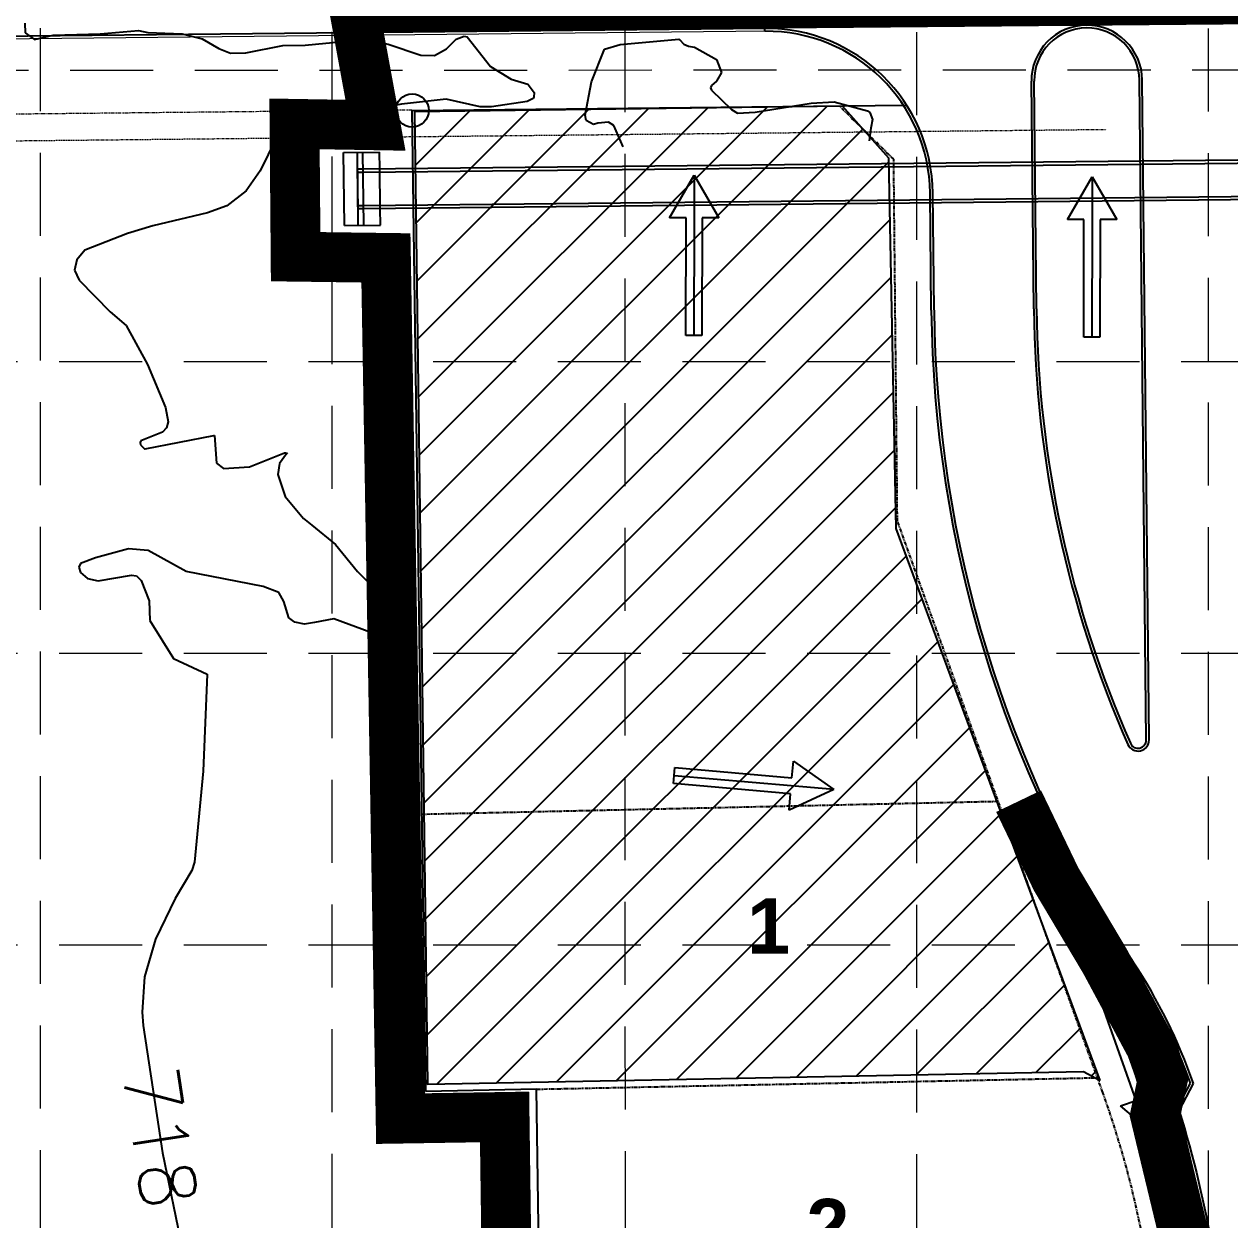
# Model space of a CAD drawing. Header units: inches. Extents: x 2520351 to 2523325, y 7106287 to 7111535.
# Drawn here: x 2522196.8 to 2522414.3, y 7109188.3 to 7109404.1 of the extents above; entities that cross this region are included whole.
import ezdxf

# ---------------------------------------------------------------- set-up
doc = ezdxf.new("R2010")
doc.units = ezdxf.units.IN
doc.header["$MEASUREMENT"] = 0
for name, pattern in [('DASHED', [0.75, 0.5, -0.25]), ('HIDDEN', [0.375, 0.25, -0.125]), ('Xbndy-SC$0$HIDDEN2', [0.1875, 0.125, -0.0625]), ('Xbndy-SC$0$PHANTOM2', [1.25, 0.625, -0.125, 0.125, -0.125, 0.125, -0.125]), ('XSITE-SC$0$PHANTOM2', [1.25, 0.625, -0.125, 0.125, -0.125, 0.125, -0.125])]:
    doc.linetypes.add(name, pattern=pattern)
for name, color, linetype in [('1 EROSION BLANKET', 84, 'Continuous'), ('1 SODDED LOT', 2, 'Continuous'), ('CONTOURS', 35, 'Continuous'), ('GRID', 254, 'DASHED'), ('LIMITS OF DISTURBANCE', 1, 'Continuous'), ('STORM', 5, 'Continuous'), ('Xbndy-SC$0$BDY-CORNER', 2, 'Continuous'), ('XDAM-sc1$0$ARROWSHADE', 9, 'Continuous'), ('Xpav-ex-sc2$0$EX-FOC', 251, 'Continuous'), ('XPAV-sc1$0$p-boc', 11, 'Continuous'), ('XPAV-sc1$0$p-foc', 11, 'Continuous'), ('XSITE-SC$0$1-LOT NUMBER', 251, 'Continuous'), ('XSITE-SC$0$bdy-65acres', 1, 'Continuous'), ('XSITE-SC$0$P-LOTS', 7, 'XSITE-SC$0$PHANTOM2'), ('XSITE-SC$0$P-ROW', 3, 'XSITE-SC$0$PHANTOM2')]:
    doc.layers.add(name, color=color, linetype=linetype)
for name, color, linetype, lineweight in [('Xbndy-SC$0$ESMT-EX1', 252, 'Xbndy-SC$0$HIDDEN2', 0), ('Xbndy-SC$0$ROW-EX', 5, 'Xbndy-SC$0$PHANTOM2', 0), ('Xpav-ex-sc2$0$EX-BOC', 251, 'Continuous', 0)]:
    doc.layers.add(name, color=color, linetype=linetype, lineweight=lineweight)
doc.styles.get("Standard").update_dxf_attribs({"font": 'ARIALBD.TTF'})
doc.styles.add('XTOPO-SC1-sec$0$L100', font='simplex', dxfattribs={"height": 10})

msp = doc.modelspace()

# ---------------------------------------------------------------- hatches: boundary and pattern name
at = {"layer": '1 SODDED LOT'}
h = msp.add_hatch(dxfattribs=at)
h.set_pattern_fill('ANSI31', color=256, scale=60, style=0)
edge = h.paths.add_edge_path()
edge.add_line((2522424.57, 7109299.72), (2522558.54, 7109302.74))
edge.add_line((2522558.54, 7109302.74), (2522557.87, 7109390.66))
edge.add_line((2522557.87, 7109390.66), (2522432.79, 7109389.33))
edge.add_line((2522432.79, 7109389.33), (2522424.43, 7109379.97))
edge.add_line((2522424.43, 7109379.97), (2522424.43, 7109300.4))
edge.add_arc((2522424.98, 7109300.16), 0.598, 156.2102, 227.6395)
h.paths.add_polyline_path([(2522390.93, 7109213.42), (2522354.14, 7109313.05), (2522352.8, 7109379.91), (2522344.44, 7109389.27), (2522267.19, 7109388.27), (2522269.53, 7109212.75), (2522387.92, 7109215.09)])
h = msp.add_hatch(dxfattribs=at)
h.set_pattern_fill('ANSI31', color=256, scale=60, style=0)
edge = h.paths.add_edge_path()
edge.add_line((2521746.39, 7107646.36), (2521744.86, 7107758.31))
edge.add_line((2521744.86, 7107758.31), (2521747.04, 7107758.37))
edge.add_line((2521747.04, 7107758.37), (2521750.99, 7107762.44))
edge.add_line((2521750.99, 7107762.44), (2521785.43, 7107762.91))
edge.add_arc((2521785.67, 7107745.01), 17.9, 0.1621, 90.7879, ccw=False)
edge.add_line((2521803.57, 7107745.06), (2521804.89, 7107727.46))
edge.add_line((2521804.89, 7107727.46), (2521805.02, 7107717.88))
edge.add_line((2521805.02, 7107717.88), (2521805.23, 7107706.44))
edge.add_line((2521805.23, 7107706.44), (2521804.25, 7107705.42))
edge.add_line((2521804.25, 7107705.42), (2521804.6, 7107688.82))
edge.add_arc((2521758.68, 7107687.86), 45.94, -68.3455, 1.1975, ccw=False)
edge.add_line((2521775.63, 7107645.16), (2521772.36, 7107644.15))
edge.add_line((2521772.36, 7107644.15), (2521769.8, 7107643.54))
edge.add_line((2521769.8, 7107643.54), (2521767.1, 7107643.06))
edge.add_line((2521767.1, 7107643.06), (2521762.92, 7107642.61))
edge.add_line((2521762.92, 7107642.61), (2521746.45, 7107642.34))
edge.add_line((2521746.45, 7107642.34), (2521746.39, 7107646.36))
h.paths.add_polyline_path([(2521496.41, 7107642.91), (2521494.87, 7107754.48), (2521494.86, 7107754.89), (2521544.44, 7107755.57), (2521546.49, 7107638.6), (2521496.44, 7107637.89)])
edge = h.paths.add_edge_path()
edge.add_line((2521560.4, 7107910.52), (2521558.07, 7108023.7))
edge.add_line((2521558.07, 7108023.7), (2521651.66, 7108025.62))
edge.add_line((2521651.66, 7108025.62), (2521653.09, 7108025.65))
edge.add_line((2521653.09, 7108025.65), (2521655.12, 7108025.67))
edge.add_arc((2521654.18, 7108007.32), 18.37, 20.5729, 87.0589, ccw=False)
edge.add_line((2521671.38, 7108013.78), (2521671.96, 7108011.77))
edge.add_line((2521671.96, 7108011.77), (2521672.24, 7108010.33))
edge.add_line((2521672.24, 7108010.33), (2521672.66, 7108004.67))
edge.add_line((2521672.66, 7108004.67), (2521673.88, 7107987.84))
edge.add_line((2521673.88, 7107987.84), (2521674.16, 7107971.91))
edge.add_line((2521674.16, 7107971.91), (2521673.19, 7107970.83))
edge.add_line((2521673.19, 7107970.83), (2521673.5, 7107955.69))
edge.add_arc((2521631.78, 7107952.34), 41.85, -86.2826, 4.5999, ccw=False)
edge.add_line((2521634.49, 7107910.57), (2521614.91, 7107910.13))
edge.add_line((2521614.91, 7107910.13), (2521613.93, 7107909.11))
edge.add_line((2521613.93, 7107909.11), (2521560.45, 7107908.05))
edge.add_line((2521560.45, 7107908.05), (2521560.4, 7107910.52))
edge = h.paths.add_edge_path()
edge.add_line((2521047.4, 7108212.41), (2521153.71, 7108190.41))
edge.add_line((2521153.71, 7108190.41), (2521165.45, 7108187.98))
edge.add_line((2521165.45, 7108187.98), (2521145.19, 7108096.36))
edge.add_line((2521145.19, 7108096.36), (2521144.82, 7108095.18))
edge.add_arc((2521127.58, 7108100.49), 18.04, 257.7556, 342.8824, ccw=False)
edge.add_line((2521123.75, 7108082.86), (2521105.24, 7108086.22))
edge.add_line((2521105.24, 7108086.22), (2521097.17, 7108087.7))
edge.add_line((2521097.17, 7108087.7), (2521093.78, 7108088.45))
edge.add_line((2521093.78, 7108088.45), (2521093.02, 7108089.64))
edge.add_line((2521093.02, 7108089.64), (2521042.14, 7108100.83))
edge.add_line((2521042.14, 7108100.83), (2521023.14, 7108104.63))
edge.add_line((2521023.14, 7108104.63), (2521047.4, 7108212.41))
edge = h.paths.add_edge_path()
edge.add_line((2521019.41, 7108035.32), (2521021.41, 7108042.83))
edge.add_arc((2521076.42, 7108028.18), 56.93, 107.2084, 165.0796, ccw=False)
edge.add_line((2521059.58, 7108082.56), (2521062.02, 7108082.75))
edge.add_line((2521062.02, 7108082.75), (2521063.44, 7108082.78))
edge.add_arc((2521064.2, 7108044.41), 38.38, 78.5499, 91.1383, ccw=False)
edge.add_line((2521071.82, 7108082.03), (2521087.22, 7108078.63))
edge.add_line((2521087.22, 7108078.63), (2521090.43, 7108077.93))
edge.add_line((2521090.43, 7108077.93), (2521091.62, 7108078.69))
edge.add_line((2521091.62, 7108078.69), (2521095.11, 7108077.9))
edge.add_line((2521095.11, 7108077.9), (2521098.91, 7108076.73))
edge.add_line((2521098.91, 7108076.73), (2521104.9, 7108074.86))
edge.add_line((2521104.9, 7108074.86), (2521106.43, 7108074.38))
edge.add_line((2521106.43, 7108074.38), (2521107.21, 7108074.19))
edge.add_arc((2521102.83, 7108057.05), 17.69, -2.7582, 75.6705, ccw=False)
edge.add_arc((2521095.73, 7108057.39), 24.8, 350.2174, 357.2418, ccw=False)
edge.add_arc((2521158.46, 7108041.57), 40.02, 163.1293, 313.4846)
edge.add_line((2521185.99, 7108012.53), (2521186.72, 7108013.24))
edge.add_line((2521186.72, 7108013.24), (2521188.44, 7108014.97))
edge.add_line((2521188.44, 7108014.97), (2521189.32, 7108015.76))
edge.add_line((2521189.32, 7108015.76), (2521190.38, 7108016.6))
edge.add_arc((2521201.33, 7108002.77), 17.64, 93.2276, 128.3689, ccw=False)
edge.add_line((2521200.34, 7108020.38), (2521227, 7108020.95))
edge.add_line((2521227, 7108020.95), (2521230.56, 7107901.29))
edge.add_line((2521230.56, 7107901.29), (2521209.57, 7107900.92))
edge.add_line((2521209.57, 7107900.92), (2521208.43, 7107900.96))
edge.add_arc((2521221.45, 7108343.75), 442.98, 261.0973, 268.3161, ccw=False)
edge.add_line((2521152.89, 7107906.1), (2521147.31, 7107907.18))
edge.add_line((2521147.31, 7107907.18), (2521141.42, 7107908.4))
edge.add_line((2521141.42, 7107908.4), (2521135.5, 7107909.75))
edge.add_line((2521135.5, 7107909.75), (2521130.22, 7107911.08))
edge.add_line((2521130.22, 7107911.08), (2521114.24, 7107915.61))
edge.add_line((2521114.24, 7107915.61), (2521091.68, 7107923.2))
edge.add_line((2521091.68, 7107923.2), (2521064.35, 7107932.48))
edge.add_line((2521064.35, 7107932.48), (2521052.41, 7107936.54))
edge.add_line((2521052.41, 7107936.54), (2521051.79, 7107937.81))
edge.add_line((2521051.79, 7107937.81), (2521044.55, 7107940.27))
edge.add_arc((2521050.15, 7107983.52), 43.61, 187.3885, 262.6305, ccw=False)
edge.add_line((2521006.9, 7107977.91), (2521006.81, 7107978.71))
edge.add_line((2521006.81, 7107978.71), (2521006.68, 7107980.35))
edge.add_line((2521006.68, 7107980.35), (2521006.61, 7107982.52))
edge.add_arc((2521037.37, 7107983.5), 30.78, 169.0142, 181.8294, ccw=False)
edge.add_line((2521007.16, 7107989.36), (2521012.97, 7108011.46))
edge.add_line((2521012.97, 7108011.46), (2521012.26, 7108012.66))
edge.add_line((2521012.26, 7108012.66), (2521018.19, 7108034.61))
edge.add_line((2521018.19, 7108034.61), (2521019.41, 7108035.32))
h.paths.add_polyline_path([(2521283.39, 7108006.11), (2521285.51, 7107902.42), (2521505.51, 7107906.91), (2521503.11, 7108022.57), (2521283.29, 7108018.11)])
edge = h.paths.add_edge_path()
edge.add_line((2521558.72, 7108049.83), (2521558.74, 7108061.74))
edge.add_line((2521558.74, 7108061.74), (2521556.73, 7108159.77))
edge.add_line((2521556.73, 7108159.77), (2521608.8, 7108160.83))
edge.add_line((2521608.8, 7108160.83), (2521609.82, 7108159.85))
edge.add_line((2521609.82, 7108159.85), (2521624.96, 7108160.17))
edge.add_arc((2521625.88, 7108115.42), 44.75, 8.834, 91.1827, ccw=False)
edge.add_line((2521670.1, 7108122.3), (2521670.53, 7108101.58))
edge.add_line((2521670.53, 7108101.58), (2521671.54, 7108100.6))
edge.add_line((2521671.54, 7108100.6), (2521671.87, 7108084.53))
edge.add_line((2521671.87, 7108084.53), (2521671.15, 7108070.03))
edge.add_line((2521671.15, 7108070.03), (2521671.15, 7108068.8))
edge.add_arc((2521654.11, 7108068.8), 17.04, -87.2047, 0, ccw=False)
edge.add_line((2521654.94, 7108051.78), (2521653.54, 7108051.67))
edge.add_line((2521653.54, 7108051.67), (2521558.72, 7108049.83))
edge = h.paths.add_edge_path()
edge.add_line((2521506.88, 7108158.75), (2521219.57, 7108152.9))
edge.add_line((2521219.57, 7108152.9), (2521201.84, 7108151.72))
edge.add_line((2521201.84, 7108151.72), (2521198.48, 7108151.46))
edge.add_arc((2521199.96, 7108132), 19.52, 94.3325, 163.5555)
edge.add_line((2521181.24, 7108137.52), (2521171.4, 7108094.46))
edge.add_line((2521171.4, 7108094.46), (2521161.77, 7108088.5))
edge.add_line((2521161.77, 7108088.5), (2521156.09, 7108064.96))
edge.add_arc((2521177.51, 7108059.79), 22.04, 166.4191, 262.6913)
edge.add_line((2521174.7, 7108037.93), (2521175.55, 7108037.91))
edge.add_line((2521175.55, 7108037.91), (2521179.48, 7108042))
edge.add_line((2521179.48, 7108042), (2521402.46, 7108046.53))
edge.add_line((2521402.46, 7108046.53), (2521495.69, 7108048.45))
edge.add_line((2521495.69, 7108048.45), (2521499.77, 7108044.52))
edge.add_line((2521499.77, 7108044.52), (2521508.7, 7108044.69))
edge.add_line((2521508.7, 7108044.69), (2521508.63, 7108061.23))
edge.add_line((2521508.63, 7108061.23), (2521506.88, 7108158.75))
edge = h.paths.add_edge_path()
edge.add_line((2521610.94, 7108171.88), (2521608.46, 7108290.01))
edge.add_line((2521608.46, 7108290.01), (2521533.5, 7108288.35))
edge.add_line((2521533.5, 7108288.35), (2521484.86, 7108287.21))
edge.add_line((2521484.86, 7108287.21), (2521460.83, 7108286.21))
edge.add_line((2521460.83, 7108286.21), (2521429.9, 7108284.54))
edge.add_line((2521429.9, 7108284.54), (2521368.78, 7108281.06))
edge.add_line((2521368.78, 7108281.06), (2521349.23, 7108279.95))
edge.add_line((2521349.23, 7108279.95), (2521261.12, 7108274.98))
edge.add_line((2521261.12, 7108274.98), (2521221, 7108272.74))
edge.add_line((2521221, 7108272.74), (2521216.72, 7108276.52))
edge.add_line((2521216.72, 7108276.52), (2521216.67, 7108276.52))
edge.add_arc((2521217.41, 7108256.67), 19.86, 92.1221, 170.604)
edge.add_line((2521197.82, 7108259.91), (2521204.23, 7108250.57))
edge.add_line((2521204.23, 7108250.57), (2521191.32, 7108184.43))
edge.add_line((2521191.32, 7108184.43), (2521191.26, 7108184.1))
edge.add_arc((2521208.22, 7108180.91), 17.26, 169.3216, 273.4207)
edge.add_line((2521209.25, 7108163.67), (2521219.73, 7108162.93))
edge.add_line((2521219.73, 7108162.93), (2521312.77, 7108164.87))
edge.add_line((2521312.77, 7108164.87), (2521481.29, 7108168.3))
edge.add_line((2521481.29, 7108168.3), (2521608.6, 7108170.83))
edge.add_line((2521608.6, 7108170.83), (2521609.57, 7108171.85))
edge.add_line((2521609.57, 7108171.85), (2521610.94, 7108171.88))
edge = h.paths.add_edge_path()
edge.add_line((2521627.16, 7108316.19), (2521544.24, 7108314.51))
edge.add_line((2521544.24, 7108314.51), (2521502.41, 7108313.51))
edge.add_line((2521502.41, 7108313.51), (2521481.25, 7108313))
edge.add_line((2521481.25, 7108313), (2521407.23, 7108309.18))
edge.add_line((2521407.23, 7108309.18), (2521291.9, 7108302.79))
edge.add_line((2521291.9, 7108302.79), (2521288.46, 7108418.47))
edge.add_line((2521288.46, 7108418.47), (2521407.15, 7108420.82))
edge.add_line((2521407.15, 7108420.82), (2521497.39, 7108422.63))
edge.add_line((2521497.39, 7108422.63), (2521603.37, 7108424.87))
edge.add_line((2521603.37, 7108424.87), (2521604.44, 7108423.88))
edge.add_line((2521604.44, 7108423.88), (2521620.18, 7108424.17))
edge.add_arc((2521620.99, 7108379.83), 44.34, 11.6094, 91.0508, ccw=False)
edge.add_line((2521664.42, 7108388.76), (2521665.18, 7108365.61))
edge.add_line((2521665.18, 7108365.61), (2521666.17, 7108364.62))
edge.add_line((2521666.17, 7108364.62), (2521666.53, 7108349.61))
edge.add_line((2521666.53, 7108349.61), (2521665.82, 7108330.77))
edge.add_line((2521665.82, 7108330.77), (2521665.78, 7108329.18))
edge.add_arc((2521648.75, 7108329.68), 17.03, 269.7677, 358.3135, ccw=False)
edge.add_line((2521648.68, 7108312.65), (2521631.32, 7108312.27))
edge.add_line((2521631.32, 7108312.27), (2521627.16, 7108316.19))
edge = h.paths.add_edge_path()
edge.add_line((2521256.27, 7108555.67), (2521264.44, 7108547.85))
edge.add_line((2521264.44, 7108547.85), (2521422.22, 7108551.08))
edge.add_line((2521422.22, 7108551.08), (2521439.6, 7108551.4))
edge.add_line((2521439.6, 7108551.4), (2521460.09, 7108551.78))
edge.add_line((2521460.09, 7108551.78), (2521478.53, 7108551.99))
edge.add_line((2521478.53, 7108551.99), (2521498.9, 7108551.85))
edge.add_line((2521498.9, 7108551.85), (2521515.27, 7108551.59))
edge.add_line((2521515.27, 7108551.59), (2521535.22, 7108551.01))
edge.add_line((2521535.22, 7108551.01), (2521558.63, 7108550.02))
edge.add_line((2521558.63, 7108550.02), (2521563.46, 7108549.77))
edge.add_line((2521563.46, 7108549.77), (2521600.09, 7108547.42))
edge.add_line((2521600.09, 7108547.42), (2521612.24, 7108546.59))
edge.add_line((2521612.24, 7108546.59), (2521642.87, 7108544.49))
edge.add_line((2521642.87, 7108544.49), (2521644.67, 7108544.41))
edge.add_arc((2521643.68, 7108526.18), 18.26, -0.2001, 86.9036, ccw=False)
edge.add_line((2521661.94, 7108526.12), (2521663.48, 7108497.64))
edge.add_line((2521663.48, 7108497.64), (2521662.44, 7108496.61))
edge.add_line((2521662.44, 7108496.61), (2521662.84, 7108477.01))
edge.add_arc((2521621.17, 7108477.8), 41.67, 279.5049, 358.923, ccw=False)
edge.add_line((2521628.05, 7108436.7), (2521270.95, 7108428.02))
edge.add_line((2521270.95, 7108428.02), (2521264.41, 7108428))
edge.add_line((2521264.41, 7108428), (2521251.99, 7108428.74))
edge.add_line((2521251.99, 7108428.74), (2521250.56, 7108428.86))
edge.add_line((2521250.56, 7108428.86), (2521248.88, 7108429.14))
edge.add_arc((2521252.57, 7108446.62), 17.86, 178.6911, 258.0797, ccw=False)
edge.add_line((2521234.71, 7108447.03), (2521243.77, 7108528.42))
edge.add_line((2521243.77, 7108528.42), (2521236.52, 7108537.37))
edge.add_line((2521236.52, 7108537.37), (2521236.59, 7108537.82))
edge.add_arc((2521256.58, 7108535.54), 20.12, 94.1833, 173.5096, ccw=False)
edge.add_line((2521255.11, 7108555.6), (2521256.27, 7108555.67))
edge = h.paths.add_edge_path()
edge.add_line((2521107.58, 7108664.77), (2521108.64, 7108682.72))
edge.add_line((2521108.64, 7108682.72), (2521266.52, 7108685.94))
edge.add_line((2521266.52, 7108685.94), (2521268.4, 7108592.03))
edge.add_line((2521268.4, 7108592.03), (2521265.61, 7108582.1))
edge.add_line((2521265.61, 7108582.1), (2521265.6, 7108582.05))
edge.add_line((2521265.6, 7108582.05), (2521265.56, 7108582.07))
edge.add_arc((2521245.59, 7108545.89), 41.32, 61.0945, 134.8409)
edge.add_line((2521216.45, 7108575.19), (2521207.18, 7108580.34))
edge.add_line((2521207.18, 7108580.34), (2521107.58, 7108664.77))
h.paths.add_polyline_path([(2521338.51, 7108687.38), (2521340.74, 7108575.45), (2521409.85, 7108576.76), (2521462.55, 7108577.85), (2521498.11, 7108577.93), (2521524.42, 7108577.42), (2521561.99, 7108575.86), (2521619.96, 7108572.16), (2521620.68, 7108584.2), (2521618.44, 7108693.07)])
edge = h.paths.add_edge_path()
edge.add_line((2521675.61, 7108638.41), (2521787.53, 7108640.54))
edge.add_line((2521787.53, 7108640.54), (2521788.82, 7108582.44))
edge.add_arc((2521769.3, 7108582), 19.53, -91.2766, 1.2682, ccw=False)
edge.add_line((2521768.86, 7108562.48), (2521676.84, 7108568.35))
edge.add_line((2521676.84, 7108568.35), (2521675.61, 7108638.41))
h.paths.add_polyline_path([(2522089.45, 7108697.69), (2522087.41, 7108797.67), (2522087.4, 7108809.66), (2522141.64, 7108810.78), (2522144.56, 7108694.83), (2522090.79, 7108693.71), (2522089.8, 7108692.7), (2522089.51, 7108692.7)])
h.paths.add_polyline_path([(2522252.39, 7108801.05), (2522254.38, 7108696.13), (2522309.56, 7108697.17), (2522307.11, 7108814.19), (2522252.07, 7108813.05)])
edge = h.paths.add_edge_path()
edge.add_line((2522425.42, 7107990.85), (2522320.45, 7107988.7))
edge.add_line((2522320.45, 7107988.7), (2522321.28, 7107951.54))
edge.add_line((2522321.28, 7107951.54), (2522322.52, 7107935.37))
edge.add_arc((2522340.74, 7107935.67), 18.22, 180.9526, 266.0005)
edge.add_line((2522339.47, 7107917.49), (2522396.48, 7107918.22))
edge.add_line((2522396.48, 7107918.22), (2522404.4, 7107910.48))
edge.add_line((2522404.4, 7107910.48), (2522427.53, 7107910.71))
edge.add_arc((2522426.8, 7107930.52), 19.82, 272.1239, 358.3676)
edge.add_line((2522446.62, 7107929.95), (2522445.36, 7107990.97))
edge.add_line((2522445.36, 7107990.97), (2522425.42, 7107990.85))
h.paths.add_polyline_path([(2522420.67, 7108224.34), (2522421.87, 7108165.95), (2522317.91, 7108163.85), (2522317.73, 7108171.63), (2522316.69, 7108172.59), (2522315.73, 7108222.04)])
h.paths.add_polyline_path([(2522580.28, 7108243.42), (2522458.38, 7108240.38), (2522464.65, 7107967.07), (2522585.56, 7107967.98)])
edge = h.paths.add_edge_path()
edge.add_line((2522579.22, 7108296.92), (2522576.73, 7108417.39))
edge.add_line((2522576.73, 7108417.39), (2522469.65, 7108328.39))
edge.add_line((2522469.65, 7108328.39), (2522462.53, 7108321.45))
edge.add_line((2522462.53, 7108321.45), (2522462.71, 7108321.2))
edge.add_arc((2522430.81, 7108296.5), 40.35, 0.4877, 37.7474, ccw=False)
edge.add_line((2522471.16, 7108296.85), (2522579.22, 7108296.92))
h.paths.add_polyline_path([(2522576.35, 7108437.57), (2522445, 7108434.96), (2522443.72, 7108526.29), (2522442.61, 7108536.5), (2522453.2, 7108543.61), (2522459.72, 7108551.85), (2522464.2, 7108561.88), (2522465.59, 7108573.17), (2522464.18, 7108583.42), (2522459.8, 7108593.28), (2522456.3, 7108597.55), (2522461.81, 7108601.72), (2522466.36, 7108600.86), (2522572.93, 7108603.07)])
h.paths.add_polyline_path([(2522569.61, 7108768), (2522570.72, 7108713.03), (2522460.71, 7108710.69), (2522444.76, 7108711.11), (2522444.01, 7108746), (2522444.87, 7108752.5), (2522447.49, 7108758.01), (2522451.68, 7108762.45), (2522456.29, 7108765.05), (2522464.83, 7108769.19), (2522481.93, 7108766.16)])
h.paths.add_polyline_path([(2522560.76, 7109202.2), (2522446.33, 7109199.81), (2522434.27, 7109198.05), (2522437.5, 7109182.67), (2522439.66, 7109156.51), (2522441.43, 7109069.76), (2522437.53, 7109065.63), (2522437.82, 7109051.02), (2522439.59, 7109049.34), (2522563.76, 7109052.27)])

# ---------------------------------------------------------------- linework, layer by layer
for p, q in [((2522313.2, 7109369.13), (2522317.66, 7109376.83)), ((2522317.66, 7109376.83), (2522322.1, 7109369.12)), ((2522385, 7109368.83), (2522389.46, 7109376.54)), ((2522389.46, 7109376.54), (2522393.91, 7109368.82)), ((2522316.2, 7109369.13), (2522313.2, 7109369.13)), ((2522316.17, 7109347.91), (2522316.2, 7109369.13)), ((2522319.1, 7109369.12), (2522319.07, 7109347.91)), ((2522322.1, 7109369.12), (2522319.1, 7109369.12)), ((2522388, 7109368.83), (2522385, 7109368.83)), ((2522387.97, 7109347.62), (2522388, 7109368.83)), ((2522390.9, 7109368.83), (2522390.87, 7109347.61)), ((2522393.91, 7109368.82), (2522390.9, 7109368.83)), ((2522319.07, 7109347.91), (2522316.17, 7109347.91)), ((2522390.87, 7109347.61), (2522387.97, 7109347.62)), ((2522313.93, 7109267.01), (2522314.17, 7109269.9)), ((2522314.17, 7109269.9), (2522335.31, 7109268.08)), ((2522335.31, 7109268.08), (2522335.57, 7109271.07)), ((2522335.57, 7109271.07), (2522342.86, 7109265.97)), ((2522335.06, 7109265.19), (2522313.93, 7109267.01)), ((2522342.86, 7109265.97), (2522334.8, 7109262.2)), ((2522334.8, 7109262.2), (2522335.06, 7109265.19)), ((2522390.35, 7109229.84), (2522393.09, 7109230.81)), ((2522393.09, 7109230.81), (2522400.17, 7109210.81)), ((2522397.43, 7109209.84), (2522390.35, 7109229.84)), ((2522400.17, 7109210.81), (2522403, 7109211.81)), ((2522403, 7109211.81), (2522401.37, 7109203.06)), ((2522394.61, 7109208.84), (2522397.43, 7109209.84)), ((2522401.37, 7109203.06), (2522394.61, 7109208.84))]:
    msp.add_line(p, q)
at = {"layer": '1 EROSION BLANKET', "const_width": 9}
msp.add_lwpolyline([(2522406.78, 7109182.48), (2522400.84, 7109207.14), (2522402.16, 7109213.34), (2522400.44, 7109218.88), (2522391.78, 7109234.98), (2522382.97, 7109249.79), (2522376.21, 7109263.85)], dxfattribs=at)
at = {"layer": '1 SODDED LOT'}
msp.add_lwpolyline([(2522390.93, 7109213.42), (2522354.14, 7109313.05), (2522352.8, 7109379.91), (2522344.44, 7109389.27), (2522267.19, 7109388.27), (2522269.53, 7109212.75), (2522387.92, 7109215.09)], close=True, dxfattribs=at)
at = {"layer": 'CONTOURS'}
for p, q in [((2522196.89, 7109404.29, 718), (2522196.92, 7109402.53, 718)), ((2522196.92, 7109402.53, 718), (2522198.64, 7109401.29, 718)), ((2522210.5, 7109402.33, 718), (2522217.39, 7109402.96, 718)), ((2522217.39, 7109402.96, 718), (2522219.1, 7109402.56, 718)), ((2522219.1, 7109402.56, 718), (2522225.27, 7109402.32, 718)), ((2522198.64, 7109401.29, 718), (2522202.02, 7109402.07, 718)), ((2522202.02, 7109402.07, 718), (2522210.5, 7109402.33, 718)), ((2522225.27, 7109402.32, 718), (2522228.9, 7109401.45, 718)), ((2522228.9, 7109401.45, 718), (2522231.92, 7109399.7, 718)), ((2522236.76, 7109398.89, 718), (2522243.43, 7109400.24, 718)), ((2522243.43, 7109400.24, 718), (2522247.49, 7109400.29, 718)), ((2522247.49, 7109400.29, 718), (2522254.3, 7109400.94, 718)), ((2522254.3, 7109400.94, 718), (2522260.81, 7109400.8, 718)), ((2522260.81, 7109400.8, 718), (2522262.45, 7109400.48, 718)), ((2522262.45, 7109400.48, 718), (2522268.35, 7109398.52, 718)), ((2522272.95, 7109399.62, 718), (2522274.72, 7109401.37, 718)), ((2522274.72, 7109401.37, 718), (2522276.16, 7109401.91, 718)), ((2522276.16, 7109401.91, 718), (2522276.69, 7109401.77, 718)), ((2522276.69, 7109401.77, 718), (2522280.92, 7109396.43, 718)), ((2522301.5, 7109399.55, 718), (2522304.33, 7109400.44, 718)), ((2522304.33, 7109400.44, 718), (2522314.91, 7109401.4, 718)), ((2522314.91, 7109401.4, 718), (2522315.03, 7109401.33, 718)), ((2522315.03, 7109401.33, 718), (2522315.78, 7109400.46, 718)), ((2522315.78, 7109400.46, 718), (2522316.65, 7109400.12, 718)), ((2522231.92, 7109399.7, 718), (2522233.98, 7109398.85, 718)), ((2522233.98, 7109398.85, 718), (2522236.76, 7109398.89, 718)), ((2522268.35, 7109398.52, 718), (2522270.81, 7109398.41, 718)), ((2522270.81, 7109398.41, 718), (2522272.95, 7109399.62, 718)), ((2522299.14, 7109393.69, 718), (2522301.5, 7109399.55, 718)), ((2522316.65, 7109400.12, 718), (2522317.72, 7109399.93, 718)), ((2522317.72, 7109399.93, 718), (2522321.69, 7109397.73, 718)), ((2522280.92, 7109396.43, 718), (2522284.65, 7109394.17, 718)), ((2522321.69, 7109397.73, 718), (2522322.57, 7109395.34, 718)), ((2522284.65, 7109394.17, 718), (2522287.63, 7109393.24, 718)), ((2522298, 7109387.65, 718), (2522299.14, 7109393.69, 718)), ((2522321.67, 7109393.77, 718), (2522320.81, 7109392.99, 718)), ((2522322.57, 7109395.34, 718), (2522321.67, 7109393.77, 718)), ((2522287.63, 7109393.24, 718), (2522287.7, 7109393.22, 718)), ((2522287.7, 7109393.22, 718), (2522288.77, 7109391.74, 718)), ((2522288.77, 7109391.74, 718), (2522288.76, 7109390.89, 718)), ((2522320.81, 7109392.99, 718), (2522320.62, 7109392.59, 718)), ((2522320.62, 7109392.59, 718), (2522320.79, 7109392.18, 718)), ((2522320.79, 7109392.18, 718), (2522324.37, 7109388.71, 718)), ((2522264.85, 7109389.63, 718), (2522253.83, 7109387.59, 718)), ((2522272.94, 7109390.53, 718), (2522264.85, 7109389.63, 718)), ((2522279.03, 7109389.19, 718), (2522272.94, 7109390.53, 718)), ((2522287.54, 7109390.13, 718), (2522281.11, 7109389.19, 718)), ((2522288.64, 7109390.67, 718), (2522287.54, 7109390.13, 718)), ((2522288.76, 7109390.89, 718), (2522288.64, 7109390.67, 718)), ((2522328.65, 7109388.21, 718), (2522338.8, 7109389.8, 718)), ((2522338.8, 7109389.8, 718), (2522342.91, 7109390.04, 718)), ((2522342.91, 7109390.04, 718), (2522348.96, 7109388.45, 718)), ((2522253.83, 7109387.59, 718), (2522250.44, 7109386.94, 718)), ((2522281.11, 7109389.19, 718), (2522279.03, 7109389.19, 718)), ((2522298.18, 7109386.72, 718), (2522298, 7109387.65, 718)), ((2522324.37, 7109388.71, 718), (2522325.51, 7109388.01, 718)), ((2522325.51, 7109388.01, 718), (2522328.65, 7109388.21, 718)), ((2522328.65, 7109388.21, 718), (2522328.65, 7109388.21, 718)), ((2522348.96, 7109388.45, 718), (2522349.39, 7109388.17, 718)), ((2522349.39, 7109388.17, 718), (2522349.87, 7109386.88, 718)), ((2522250.44, 7109386.94, 718), (2522243.66, 7109384.77, 718)), ((2522299.5, 7109385.99, 718), (2522298.18, 7109386.72, 718)), ((2522300.25, 7109386.21, 718), (2522299.5, 7109385.99, 718)), ((2522302.18, 7109386.39, 718), (2522300.25, 7109386.21, 718)), ((2522303.19, 7109385.82, 718), (2522302.18, 7109386.39, 718)), ((2522304.85, 7109381.97, 718), (2522303.19, 7109385.82, 718)), ((2522349.54, 7109385.33, 718), (2522349.26, 7109383.04, 718)), ((2522349.87, 7109386.88, 718), (2522349.54, 7109385.33, 718)), ((2522242.25, 7109383.5, 718), (2522239.35, 7109377.59, 718)), ((2522243.66, 7109384.77, 718), (2522242.25, 7109383.5, 718)), ((2522239.35, 7109377.59, 718), (2522236.83, 7109374.02, 718)), ((2522236.83, 7109374.02, 718), (2522233.32, 7109371.32, 718)), ((2522229.84, 7109370.01, 718), (2522220, 7109367.66, 718)), ((2522233.32, 7109371.32, 718), (2522229.84, 7109370.01, 718)), ((2522220, 7109367.66, 718), (2522215.39, 7109366.31, 718)), ((2522215.39, 7109366.31, 718), (2522207.72, 7109363.28, 718)), ((2522207.72, 7109363.28, 718), (2522206.29, 7109361.58, 718)), ((2522206.29, 7109361.58, 718), (2522205.87, 7109359.67, 718)), ((2522205.87, 7109359.67, 718), (2522206.69, 7109357.9, 718)), ((2522206.69, 7109357.9, 718), (2522212.27, 7109352.16, 718)), ((2522212.27, 7109352.16, 718), (2522215.17, 7109349.72, 718)), ((2522215.17, 7109349.72, 718), (2522219.02, 7109342.65, 718)), ((2522219.02, 7109342.65, 718), (2522222.27, 7109334.89, 718)), ((2522222.27, 7109334.89, 718), (2522222.73, 7109332.3, 718)), ((2522222.45, 7109331.26, 718), (2522221.73, 7109330.46, 718)), ((2522222.73, 7109332.3, 718), (2522222.45, 7109331.26, 718)), ((2522217.82, 7109328.87, 718), (2522217.68, 7109328.58, 718)), ((2522217.68, 7109328.58, 718), (2522217.76, 7109328.18, 718)), ((2522221.73, 7109330.46, 718), (2522217.82, 7109328.87, 718)), ((2522218.59, 7109327.42, 718), (2522231, 7109329.87, 718)), ((2522231, 7109329.87, 718), (2522231.09, 7109329.83, 718)), ((2522231.09, 7109329.83, 718), (2522231.46, 7109324.86, 718)), ((2522217.76, 7109328.18, 718), (2522218.49, 7109327.46, 718)), ((2522218.49, 7109327.46, 718), (2522218.59, 7109327.42, 718)), ((2522237.41, 7109324.17, 718), (2522243.76, 7109326.7, 718)), ((2522244.13, 7109326.52, 718), (2522242.84, 7109324.8, 718)), ((2522243.76, 7109326.7, 718), (2522243.94, 7109326.74, 718)), ((2522243.94, 7109326.74, 718), (2522244.21, 7109326.67, 718)), ((2522244.16, 7109326.56, 718), (2522244.13, 7109326.52, 718)), ((2522244.21, 7109326.67, 718), (2522244.16, 7109326.56, 718)), ((2522231.46, 7109324.86, 718), (2522232.74, 7109323.92, 718)), ((2522232.74, 7109323.92, 718), (2522237.41, 7109324.17, 718)), ((2522242.84, 7109324.8, 718), (2522242.52, 7109322.82, 718)), ((2522242.52, 7109322.82, 718), (2522243.89, 7109318.86, 718)), ((2522243.89, 7109318.86, 718), (2522247.18, 7109314.88, 718)), ((2522247.18, 7109314.88, 718), (2522248.68, 7109313.67, 718)), ((2522248.68, 7109313.67, 718), (2522252.95, 7109310.16, 718)), ((2522215.59, 7109309.38, 718), (2522209.63, 7109307.76, 718)), ((2522219.13, 7109309.07, 718), (2522215.59, 7109309.38, 718)), ((2522225.99, 7109305.33, 718), (2522219.13, 7109309.07, 718)), ((2522252.95, 7109310.16, 718), (2522256.92, 7109305.31, 718)), ((2522206.9, 7109306.74, 718), (2522206.61, 7109306.08, 718)), ((2522209.63, 7109307.76, 718), (2522206.9, 7109306.74, 718)), ((2522206.61, 7109306.08, 718), (2522206.91, 7109305.14, 718)), ((2522206.91, 7109305.14, 718), (2522208.2, 7109304.05, 718)), ((2522210.09, 7109303.63, 718), (2522216.16, 7109304.65, 718)), ((2522216.16, 7109304.65, 718), (2522217.04, 7109304.5, 718)), ((2522217.04, 7109304.5, 718), (2522217.86, 7109303.7, 718)), ((2522239.9, 7109302.57, 718), (2522225.99, 7109305.33, 718)), ((2522256.92, 7109305.31, 718), (2522261.17, 7109300.95, 718)), ((2522208.2, 7109304.05, 718), (2522210.09, 7109303.63, 718)), ((2522217.86, 7109303.7, 718), (2522219.32, 7109299.99, 718)), ((2522242.71, 7109301.53, 718), (2522239.9, 7109302.57, 718)), ((2522243.6, 7109299.89, 718), (2522242.71, 7109301.53, 718)), ((2522261.17, 7109300.95, 718), (2522261.85, 7109299.06, 718)), ((2522219.32, 7109299.99, 718), (2522219.45, 7109296.44, 718)), ((2522244.54, 7109296.93, 718), (2522243.6, 7109299.89, 718)), ((2522261.85, 7109299.06, 718), (2522262, 7109295.73, 718)), ((2522219.45, 7109296.44, 718), (2522223.71, 7109289.58, 718)), ((2522245.58, 7109296.13, 718), (2522244.54, 7109296.93, 718)), ((2522247.32, 7109295.79, 718), (2522245.58, 7109296.13, 718)), ((2522249.15, 7109296.12, 718), (2522247.32, 7109295.79, 718)), ((2522252.62, 7109296.75, 718), (2522249.15, 7109296.12, 718)), ((2522259.3, 7109294.3, 718), (2522252.62, 7109296.75, 718)), ((2522260.38, 7109294.14, 718), (2522259.3, 7109294.3, 718)), ((2522261.71, 7109294.82, 718), (2522260.38, 7109294.14, 718)), ((2522262, 7109295.73, 718), (2522261.71, 7109294.82, 718)), ((2522223.71, 7109289.58, 718), (2522229.77, 7109286.77, 718)), ((2522229.77, 7109286.77, 718), (2522229.04, 7109269.26, 718)), ((2522229.04, 7109269.26, 718), (2522227.48, 7109252.86, 718)), ((2522227.48, 7109252.86, 718), (2522227.04, 7109251.32, 718)), ((2522227.04, 7109251.32, 718), (2522224.01, 7109246.27, 718)), ((2522224.01, 7109246.27, 718), (2522220.47, 7109238.92, 718)), ((2522220.47, 7109238.92, 718), (2522218.5, 7109232.17, 718)), ((2522218.5, 7109232.17, 718), (2522218.06, 7109225.74, 718)), ((2522218.06, 7109225.74, 718), (2522218.25, 7109223.34, 718)), ((2522218.25, 7109223.34, 718), (2522221.75, 7109200.36, 718)), ((2522221.75, 7109200.36, 718), (2522225.32, 7109182.94, 718))]:
    msp.add_line(p, q, dxfattribs=at)
at = {"layer": 'GRID', "color": 252, "linetype": 'HIDDEN', "lineweight": 0, "ltscale": 60}
for p, q in [((2522305.59, 7106553.21), (2522305.19, 7109607.62)), ((2522357.95, 7106552.66), (2522357.83, 7109607.62)), ((2522410.64, 7106553.31), (2522410.47, 7109607.62)), ((2522199.87, 7106553.36), (2522199.67, 7109606.44)), ((2522252.47, 7106552.72), (2522252.31, 7109606.44)), ((2520675.04, 7109395.57), (2522673.45, 7109395.87)), ((2520673.05, 7109343.22), (2522673.45, 7109343.22)), ((2520673.05, 7109290.58), (2522673.45, 7109290.58)), ((2520673.05, 7109237.94), (2522673.45, 7109237.94))]:
    msp.add_line(p, q, dxfattribs=at)
at = {"layer": 'LIMITS OF DISTURBANCE', "linetype": 'DASHED', "ltscale": 100, "const_width": 9}
msp.add_lwpolyline([(2522594.78, 7107814.19), (2522566.61, 7109366.72), (2522603.32, 7109367.46), (2522612.86, 7109384.34), (2522587.73, 7109410.1), (2522256.25, 7109407.11), (2522260.16, 7109385.84), (2522245.55, 7109386.09), (2522245.75, 7109362.12), (2522262.04, 7109361.9), (2522264.7, 7109206.56), (2522283.45, 7109206.86), (2522286.72, 7108967.57), (2521847.02, 7108959.32), (2521849.65, 7108852.07), (2521843.43, 7108849.81), (2521833.26, 7108854.36, 0.573431), (2521757.97, 7108795.48), (2521748.82, 7108794.61), (2521664.8, 7108796.22), (2521667.84, 7108698.81), (2521084.95, 7108691.48), (2521082.65, 7108652.3, -0.074702), (2520903.73, 7107804.13)], format="xyb", dxfattribs=at)
at = {"layer": 'STORM', "color": 5}
for points in [[(2522254.4, 7109380.92), (2522260.9, 7109380.99)], [(2522254.54, 7109367.76), (2522254.4, 7109380.92)], [(2522257.04, 7109367.79), (2522256.9, 7109380.95)], [(2522258.04, 7109367.8), (2522257.9, 7109380.96)], [(2522257.93, 7109377.96), (2522591.16, 7109381.41), (2522594.74, 7109377.9)], [(2522257.94, 7109377.38), (2522590.93, 7109380.83), (2522594.34, 7109377.48)], [(2522260.93, 7109377.99), (2522260.9, 7109380.99)], [(2522256.93, 7109377.95), (2522257.93, 7109377.96)], [(2522257.01, 7109370.79), (2522256.93, 7109377.95)], [(2522256.94, 7109377.37), (2522257.94, 7109377.38)], [(2522261.01, 7109370.83), (2522260.93, 7109377.99)], [(2522258, 7109371.38), (2522588.5, 7109374.8)], [(2522258.01, 7109370.8), (2522588.27, 7109374.22)], [(2522257, 7109371.37), (2522258, 7109371.38)], [(2522257.01, 7109370.79), (2522258.01, 7109370.8)], [(2522261.04, 7109367.83), (2522261.01, 7109370.83)], [(2522254.54, 7109367.76), (2522261.04, 7109367.83)]]:
    msp.add_lwpolyline(points, dxfattribs=at)
at = {"layer": 'Xbndy-SC$0$BDY-CORNER', "color": 0}
msp.add_circle((2522266.78, 7109388.51), 3, dxfattribs=at)
at = {"layer": 'Xbndy-SC$0$ESMT-EX1', "color": 0}
msp.add_line((2521669.32, 7109377.55), (2522392.02, 7109385.1), dxfattribs=at)
at = {"layer": 'Xbndy-SC$0$ROW-EX', "color": 0}
msp.add_line((2521666.14, 7109382.42), (2522266.78, 7109388.64), dxfattribs=at)
at = {"layer": 'XDAM-sc1$0$ARROWSHADE'}
for p, q in [((2522317.66, 7109376.83), (2522317.65, 7109369.12)), ((2522389.46, 7109376.54), (2522389.45, 7109368.83)), ((2522317.65, 7109369.12), (2522317.62, 7109347.91)), ((2522389.45, 7109368.83), (2522389.42, 7109347.62)), ((2522335.18, 7109266.63), (2522314.05, 7109268.45)), ((2522342.86, 7109265.97), (2522335.18, 7109266.63)), ((2522398.8, 7109210.33), (2522391.72, 7109230.32)), ((2522401.37, 7109203.06), (2522398.8, 7109210.33))]:
    msp.add_line(p, q, dxfattribs=at)
at = {"layer": 'Xpav-ex-sc2$0$EX-BOC'}
msp.add_line((2522330.98, 7109402.81), (2521668.91, 7109395.95), dxfattribs=at)
at = {"layer": 'Xpav-ex-sc2$0$EX-FOC'}
msp.add_line((2522330.47, 7109403.3), (2521668.91, 7109396.45), dxfattribs=at)
at = {"layer": 'XPAV-sc1$0$p-boc', "color": 7}
for p, q in [((2522330.43, 7109402.8), (2522330.42, 7109403.3)), ((2522379.45, 7109352.69), (2522379.02, 7109393.8)), ((2522399.25, 7109274.91), (2522398.02, 7109394)), ((2522360.45, 7109352.49), (2522360.23, 7109373.61)), ((2522404.63, 7109208.03), (2522407.2, 7109212.96))]:
    msp.add_line(p, q, dxfattribs=at)
for centre, radius, start, end in [((2522330.73, 7109373.3), 29.5, 0.5933, 90.5933), ((2522388.52, 7109393.9), 9.5, 90.5933, 180.5933), ((2522388.52, 7109393.9), 9.5, 0.5933, 90.5933), ((2522578.94, 7109354.75), 218.5, 180.5933, 213.3806), ((2522578.94, 7109354.75), 199.5, 180.5933, 203.785), ((2522397.75, 7109274.9), 1.5, 203.785, 0.5933), ((2522313.4, 7109179.79), 99.5, 19.4735, 33.3806), ((2522226.71, 7109152.11), 186.5, 1.1685, 17.4472)]:
    msp.add_arc(centre, radius, start, end, dxfattribs=at)
at = {"layer": 'XPAV-sc1$0$p-foc', "color": 7}
for p, q in [((2522378.95, 7109352.68), (2522378.52, 7109393.8)), ((2522399.75, 7109274.92), (2522398.52, 7109394)), ((2522360.95, 7109352.5), (2522360.73, 7109373.61)), ((2522405.17, 7109207.98), (2522407.75, 7109212.92))]:
    msp.add_line(p, q, dxfattribs=at)
msp.add_lwpolyline([(2522405.17, 7109207.98, -0.07087), (2522413.67, 7109155.93), (2522415.44, 7109069.18)], format="xyb", dxfattribs=at)
for centre, radius, start, end in [((2521837.71, 7110047.84), 1487, 271.16849, 271.16849), ((2522330.73, 7109373.3), 30, 0.5933, 90.5933), ((2522388.52, 7109393.9), 10, 90.5933, 180.5933), ((2522388.52, 7109393.9), 10, 0.5933, 90.5933), ((2522578.94, 7109354.75), 218, 180.5933, 213.3806), ((2522578.94, 7109354.75), 200, 180.5933, 203.785), ((2522397.75, 7109274.9), 2, 203.785, 0.5933), ((2522313.4, 7109179.79), 100, 19.3485, 33.3806)]:
    msp.add_arc(centre, radius, start, end, dxfattribs=at)
at = {"layer": 'XSITE-SC$0$bdy-65acres', "color": 7}
for p, q in [((2522266.78, 7109388.51), (2522355.91, 7109389.47)), ((2522269.23, 7109211.47), (2522266.78, 7109388.51)), ((2522289.22, 7109211.87), (2522269.23, 7109211.47)), ((2522292.6, 7108961.89), (2522289.22, 7109211.87))]:
    msp.add_line(p, q, dxfattribs=at)
at = {"layer": 'XSITE-SC$0$P-LOTS'}
for p, q in [((2522372.54, 7109263.78), (2522268.53, 7109261.45)), ((2522289.22, 7109211.87), (2522390.45, 7109213.94))]:
    msp.add_line(p, q, dxfattribs=at)
at = {"layer": 'XSITE-SC$0$P-ROW', "color": 7}
for p, q in [((2522353.67, 7109379.7), (2522343.83, 7109389.34)), ((2522354.34, 7109314.43), (2522353.67, 7109379.7)), ((2522391.4, 7109211.28), (2522354.34, 7109314.43))]:
    msp.add_line(p, q, dxfattribs=at)
msp.add_arc((2522226.71, 7109152.11), 175, 1.1685, 19.7615, dxfattribs=at)

# ---------------------------------------------------------------- texts
at = {"layer": 'CONTOURS', "style": 'XTOPO-SC1-sec$0$L100'}
msp.add_text('718', height=10, rotation=278.66, dxfattribs=at).set_placement((2522214.44, 7109215.12, 718))
at = {"layer": 'XSITE-SC$0$1-LOT NUMBER'}
for s, p in [('1', (2522327.23, 7109236.31)), ('2', (2522337.91, 7109182.07))]:
    msp.add_text(s, height=10, dxfattribs=at).set_placement(p)

doc.saveas('drawing.dxf')
